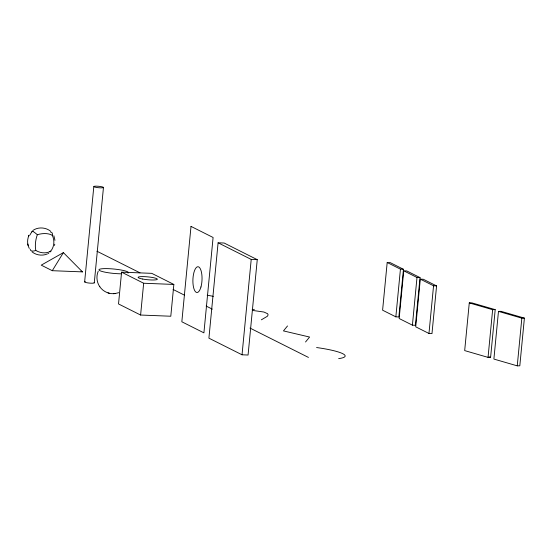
<?xml version="1.0" encoding="UTF-8"?>
<svg xmlns="http://www.w3.org/2000/svg" width="552" height="552" viewBox="0 0 552 552"><rect width="100%" height="100%" fill="white"/><g stroke="black" fill="none" stroke-linecap="round" stroke-linejoin="round"><path stroke-width="0.83" d="M84.635 281.899L93.819 186.528M94.275 282.852L103.459 187.473A4.844 0.718 5.5 0 0 96.338 186.155A4.844 0.718 5.5 0 0 96.117 187.376A4.844 0.718 5.5 0 0 103.459 187.473M121.578 272.157L118.521 303.952L140.601 315.033L170.796 316.234L173.852 284.439L151.772 273.35L121.578 272.157L143.658 283.245L173.852 284.439M140.601 315.033L143.658 283.245M218.095 242.79L208.911 338.162L242.031 354.791L248.069 355.033L257.253 259.654L224.133 243.025L218.095 242.79L251.215 259.419L257.253 259.654M242.031 354.791L251.215 259.419M387.187 262.51L382.598 310.196L395.846 316.848L398.861 316.972L403.457 269.279L390.209 262.628L387.187 262.51L400.435 269.162L403.457 269.279M395.846 316.848L400.435 269.162M403.747 270.825L399.158 318.511L412.406 325.162L415.421 325.287L420.017 277.594L406.769 270.942L403.747 270.825L416.995 277.477L420.017 277.594M412.406 325.162L416.995 277.477M420.307 279.139L415.718 326.825L428.966 333.477L431.981 333.601L436.577 285.908L423.329 279.257L420.307 279.139L433.555 285.791L436.577 285.908M428.966 333.477L433.555 285.791M469.276 302.91L464.68 350.596L488.044 357.379L490.604 357.323L495.199 309.637L471.836 302.862L469.276 302.91L492.639 309.686L495.199 309.637M488.044 357.379L492.639 309.686M498.477 311.383L493.888 359.069L517.252 365.852L519.812 365.803L524.4 318.111L501.037 311.335L498.477 311.383L521.84 318.159L524.4 318.111M517.252 365.852L521.84 318.159M54.469 245.481L54.765 244.219M28.545 236.373L29.042 235.2C27.062 239.327 27.131 244.384 29.277 248.434M98.194 271.301C96.062 276.276 96.683 282.313 99.795 286.736M52.281 270.694L63.39 252.623L82.476 271.888L52.281 270.694L41.241 265.146L63.39 252.623M287.509 325.963L283.452 330.903L309.589 337.044L305.532 341.992M32.803 230.515C37.984 226.796 45.616 227.203 50.549 231.178M48.328 253.492L48.838 253.209M261.372 319.822L267.409 316.241L268.113 314.861L267.61 313.715L263.904 312.032L252.505 310.41M47.493 253.892C42.511 256.08 36.315 255.321 32.071 251.898M118.687 292.698L114.85 293.602M99.657 286.543C102.72 291.208 108.344 294.03 113.905 293.678M113.719 293.692L115.14 293.574M252.167 309.486L254.389 309.334M108.019 292.898L109.379 293.278M488.996 356.861L490.604 357.323M96.89 251.201L139.973 272.833M173.059 289.441L184.596 295.237M206.137 306.049L212.292 309.141M249.987 328.067L308.458 357.427M80.999 271.149L82.476 271.888M53.875 235.738L54.965 240.334M27.807 244.018L28.138 245.55M50.453 231.999A13.903 4.92 -39.4 0 1 52.274 235.331A13.903 12.551 77.2 0 1 50.763 251.077A13.903 10.536 28.2 0 1 35.804 250.484A13.903 4.92 -39.4 0 1 30.181 249.2M35.804 250.484A13.903 5.617 -80.7 0 1 37.322 234.738A13.903 2.015 47.4 0 0 31.83 231.854M50.763 251.077A13.903 2.015 47.4 0 1 49.921 251.705M37.322 234.738A13.903 7.631 -12.1 0 1 52.281 235.331M30.022 234.931A13.903 12.551 77.2 0 1 31.816 232.04M32.43 231.647A13.903 10.536 28.2 0 1 32.92 231.385M94.116 282.631A4.844 0.718 5.5 0 1 88.789 283.024A4.844 0.718 5.5 0 1 85.319 281.617M121.171 273.806A14.8 2.187 5.5 0 1 99.519 270.48A14.8 2.187 5.5 0 1 113.305 268.976A14.8 2.187 5.5 0 1 128.029 273.054M207.214 295.258A16.146 2.387 5.5 0 1 213.32 296.389M316.572 347.532A40.365 5.968 5.5 0 1 338.652 358.621M191.013 226.396L181.836 321.775L203.909 332.863L213.093 237.484L191.013 226.396M142.678 279.05A9.688 1.435 5.5 0 0 157.361 279.243A9.688 1.435 5.5 0 0 143.12 276.6A9.688 1.435 5.5 0 0 142.678 279.05M200.956 286.985A12.917 4.561 -87.7 0 0 198.285 266.768A12.917 4.561 -87.7 0 0 193.152 285.136A12.917 4.561 -87.7 0 0 200.956 286.985"/></g></svg>
